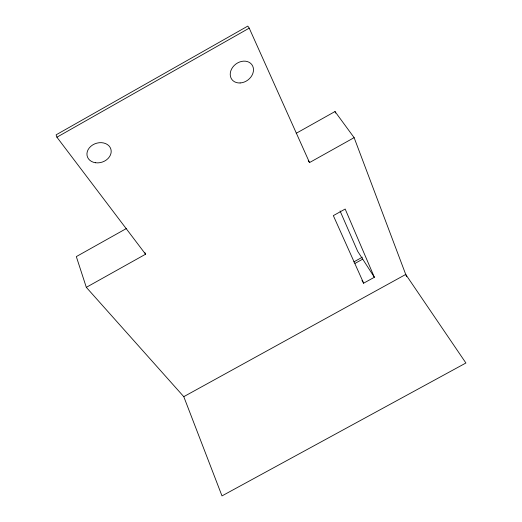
<?xml version="1.0" encoding="UTF-8"?>
<svg xmlns="http://www.w3.org/2000/svg" width="522" height="522" viewBox="0 0 522 522"><rect width="100%" height="100%" fill="white"/><g stroke="black" fill="none" stroke-linecap="round" stroke-linejoin="round"><path stroke-width="0.78" d="M56.918 137.201L249.222 28.142L247.8 26.1L56.095 134.846L56.918 137.201L145.579 254.214L86.319 287.335L76.316 256.602L126.507 228.46M296.183 133.312L335.007 111.545L354.125 137.645L406.586 276.719M308.215 160.554L309.533 162.57L354.125 137.645M353.844 261.894L362.346 257.189M355.019 263.401L362.718 259.147M363.651 283.178L374.372 277.267L345.179 209.041L333.336 215.619L363.651 283.178L361.961 280.477M183.777 396.661L405.731 274.448L465.905 363.005L221.994 495.9L183.777 396.661L86.319 287.335M374.372 277.267L357.668 251.297L340.057 210.934M249.222 28.142L309.533 162.57M144.979 252.726L145.579 254.214M335.007 111.545L335.6 113.065M240.12 82.959A12.437 9.99 -36.5 0 0 252.694 66.059A12.437 9.99 -36.5 0 0 232.773 67.149A12.437 9.99 -36.5 0 0 240.12 82.959M95.559 162.753A12.352 9.853 -18 0 0 110.879 149.161A12.352 9.853 -18 0 0 90.756 146.375A12.352 9.853 -18 0 0 95.559 162.753"/></g></svg>
